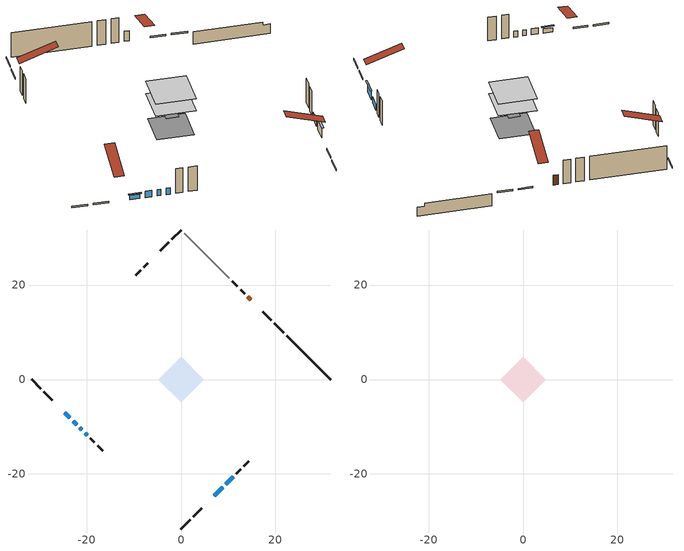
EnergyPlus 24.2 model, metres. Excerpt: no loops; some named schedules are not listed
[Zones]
conditioned space
 floor outside (Floor1 construction): -1.45,0 0,1.45 1.45,0 0,-1.45 z0.46
 floor adiabatic (AdiabaticFloorConstruction): -4.84,0 0,4.84 4.84,0 0,-4.84 z2.9
 floor foundation (Slab1 construction): -4.51,0 0,4.51 4.51,0 0,-4.51 z-1.98
 wall outside (RimJoist1 construction): 0,-31.65 1.96,-29.7 / -31.65,0 -29.7,-1.96 / 0,31.65 -1.96,29.7 / 21.73,9.92 19.77,11.88 z0.46:0.76
 wall outside (RimJoist2 construction): 2.61,-29.04 4.44,-27.22 / -29.04,-2.61 -27.22,-4.44 / -2.61,29.04 -4.44,27.22 / 19.12,12.54 17.29,14.36 z0.46:0.76
 wall outside (AdiabaticWallConstruction 1): 14.74,16.92 14.15,17.5 z0.46:2.49
 wall outside (AdiabaticWallConstruction): -24.66,-6.99 -23.51,-8.14 z0.46:1.32; 6.99,-24.66 8.79,-22.87 z0.46:2.24; -22.86,-8.8 -22.04,-9.61 / -21.39,-10.27 -20.98,-10.68 / 9.44,-22.21 11.07,-20.58 / -20.32,-11.33 -19.87,-11.79 z0.46:1.68
 wall outside (Wall1 construction): 11.73,-19.93 12.61,-19.05 / -19.21,-12.44 -18.33,-13.32 / -6.99,24.66 -7.87,23.78 / 13.5,18.16 12.62,19.04 z0.46:5.34
 wall outside (Wall2 construction): 13.26,-18.39 14.33,-17.33 / -17.67,-13.98 -16.61,-15.04 / -8.53,23.12 -9.59,22.06 / 11.96,19.69 10.9,20.76 z0.46:5.34
 wall foundation (FoundationWall1 construction): 22.39,9.27,-1.98 22.39,9.27,0.46 30.73,0.93,0.46 30.73,0.93,-0.14 31.65,0,-0.14 31.65,0,-1.98
 wall adiabatic (Wall3 construction): 10.24,21.41 0.66,31 z0.46:5.34
 window (WindowConstruction): -24.66,-6.99 -23.51,-8.14 z0.46:1.32
 window (WindowConstruction 1): 6.99,-24.66 8.79,-22.87 z0.46:2.24
 window (WindowConstruction 2): -22.86,-8.8 -22.04,-9.61 z0.46:1.68
 window (WindowConstruction 3): -21.39,-10.27 -20.98,-10.68 z0.46:1.68
 window (WindowConstruction 4): 9.45,-22.21 11.07,-20.58 z0.46:1.68
 window (WindowConstruction 5): -20.32,-11.33 -19.87,-11.79 z0.46:1.68
 door (Door): 14.74,16.92 14.15,17.5 z0.46:2.49
 ceiling adiabatic (AdiabaticFloorConstruction): 0,-4.84 4.84,0 0,4.84 -4.84,0 z2.9
attic - vented
 floor to conditioned space (Floor2 construction Reversed): -4.84,0 0,4.84 4.84,0 0,-4.84 z5.34
 roof outside (Roof1 construction): 6.34,-25.32,5.34 1.62,-20.61,7.56 0.38,-21.85,7.56 5.09,-26.56,5.34; -25.32,-6.34,5.34 -20.61,-1.62,7.56 -21.85,-0.38,7.56 -26.56,-5.09,5.34; -6.34,25.32,5.34 -1.62,20.61,7.56 -0.38,21.85,7.56 -5.09,26.56,5.34; 15.39,16.26,5.34 10.68,11.55,7.56 11.92,10.31,7.56 16.64,15.02,5.34
shading: -23.3,-8.35 -24.87,-6.78 -25.08,-6.99 -23.51,-8.56 z1.62; 9,-22.65 6.78,-24.87 6.99,-25.08 9.21,-22.87 z2.54
[Building]
Building 1: Terrain=Suburbs
[Site:Location]
Windsor AP_ON: Latitude {deg}=42.28; Longitude {deg}=-82.96; Time Zone {hr}=-5; Elevation {m}=190; Keep Site Location Information=Yes
[Site:GroundTemperature:Shallow]
6.34957, 4.46684, 4.31606, 5.20952, 8.79623, 12.3662, 15.4612, 17.4219, 17.5884, 15.9938, 12.9777, 9.51722
[Site:WaterMainsTemperature]
Calculation Method=Schedule; Temperature Schedule=mains temperature schedule
[Material] Roughness=Rough; Thermal Absorptance=0.9
Name | Thickness {m} | Conductivity {W/m-K} | Density {kg/m3} | Specific Heat {J/kg-K} | Solar Absorptance | Visible Absorptance
asphalt or fiberglass shingles | 0.00635 | 0.162714 | 1121.4 | 1465.45 | 0.4 | 0.4
ceiling stud and cavity | 0.1397 | 0.117536 | 65.682 | 1177.47 | 0.7 | 0.7
concrete 4.0 in. | 0.1016 | 1.803125 | 2242.8 | 837.4 | 0.7 | 0.7
concrete 8.0 in. | 0.2032 | 1.803125 | 2242.8 | 837.4 | 0.7 | 0.7
door material | 0.04445 | 0.327969 | 512.64 | 1214.23 | 0.7 | 0.7
floor covering | 0.0127 | 0.0433444 | 54.468 | 1339.84 | 0.6 | 0.6
floor rigid ins | 0.051816 | 0.029427 | 32.04 | 1214.23 | 0.7 | 0.7
floor rigid ins 1; wall rigid ins | 0.512978 | 0.029427 | 32.04 | 1214.23 | 0.7 | 0.7
floor stud and cavity | 0.1397 | 0.942286 | 92.3553 | 1139.71 | 0.7 | 0.7
floor stud and cavity 1 | 0.1397 | 1.75129 | 37.0049 | 1207.88 | 0.7 | 0.7
furniture material conditioned space 1 | 0.1524 | 0.115458 | 640.8 | 1214.23 | 0.6 | 0.6
gypsum board | 0.0127 | 0.160291 | 801 | 837.4 | 0.6 | 0.6
osb sheathing 0.5 in. | 0.0127 | 0.115458 | 512.64 | 1214.23 | 0.7 | 0.7
osb sheathing 0.5 in. 1 | 0.0127 | 0.115458 | 512.64 | 1214.23 | 0.4 | 0.4
osb sheathing 0.75 in. | 0.01905 | 0.115458 | 512.64 | 1214.23 | 0.7 | 0.7
osb sheathing 2.0 in. | 0.0508 | 0.115458 | 512.64 | 1214.23 | 0.7 | 0.7
rim joist stud and cavity | 0.0508 | 0.165372 | 50.32683 | 1063.81 | 0.6 | 0.6
rim joist stud and cavity 1 | 0.0508 | 0.747799 | 125.044 | 1163.47 | 0.6 | 0.6
wall stud and cavity | 0.1397 | 0.080875 | 139.0536 | 1170.24 | 0.7 | 0.7
wall stud and cavity 1 | 0.1397 | 0.0921469 | 139.0536 | 1170.24 | 0.7 | 0.7
wall stud and cavity 2 | 0.1397 | 0.0832036 | 139.0536 | 1170.24 | 0.7 | 0.7
wall stud and cavity 3 | 0.0889 | 0.380278 | 52.3479 | 1209.89 | 0.7 | 0.7
wall stud and cavity 4 | 0.0889 | 0.391764 | 83.0341 | 1211.67 | 0.7 | 0.7
wood siding | 0.0254 | 0.102417 | 544.68 | 1172.36 | 0.4 | 0.4
wood siding 1; wood siding 2; wood siding 3 | 0.0254 | 0.102417 | 544.68 | 1172.36 | 0.7 | 0.7
[WindowMaterial:SimpleGlazingSystem]
Name | U-Factor {W/m2-K} | Solar Heat Gain Coefficient
WindowMaterial | 2.78222 | 0.45
WindowMaterial 1 | 2.796415 | 0.52
WindowMaterial 2 | 2.770864 | 0.39
WindowMaterial 3 | 2.77768 | 0.53
WindowMaterial 4 | 2.75156 | 0.33
[Construction]
AdiabaticFloorConstruction: floor stud and cavity 1, floor rigid ins 1, osb sheathing 0.75 in., floor covering
AdiabaticWallConstruction: wood siding 2, wall rigid ins, wall stud and cavity 3, gypsum board
AdiabaticWallConstruction 1: wood siding 3, wall rigid ins, wall stud and cavity 3, gypsum board
Door: door material
Floor1 construction: floor stud and cavity, floor rigid ins, osb sheathing 0.75 in., floor covering
Floor2 construction Reversed: gypsum board, ceiling stud and cavity
FoundationWall1 construction: concrete 8.0 in.
furniture construction conditioned space 1: furniture material conditioned space 1
PartitionWallConstruction: gypsum board, wall stud and cavity 4, gypsum board
RimJoist1 construction: wood siding 1, rim joist stud and cavity
RimJoist2 construction: wood siding 1, osb sheathing 2.0 in., rim joist stud and cavity 1
Roof1 construction: asphalt or fiberglass shingles
Slab1 construction: concrete 4.0 in.
Wall1 construction: wood siding, osb sheathing 0.5 in., wall stud and cavity, gypsum board
Wall2 construction: wood siding, osb sheathing 0.5 in., wall stud and cavity 1, gypsum board
Wall3 construction: osb sheathing 0.5 in. 1, wall stud and cavity 2, gypsum board
WindowConstruction; WindowConstruction 2: WindowMaterial
WindowConstruction 1: WindowMaterial 1
WindowConstruction 3: WindowMaterial 2
WindowConstruction 4: WindowMaterial 3
WindowConstruction 5: WindowMaterial 4
[Zone] Multiplier=1; Part of Total Floor Area=Yes
Name | Volume {m3}
attic - vented | 16.8848
conditioned space | 332.5
[Space]
Name | Zone | Volume {m3}
attic - vented 1 | attic - vented | 16.8848
conditioned space 1 | conditioned space | 332.5
[ZoneInfiltration:EffectiveLeakageArea]
infil attic - vented 1: Zone or Space=attic - vented 1; Schedule=Always On Discrete; Effective Air Leakage Area {cm2}=2080.89; Stack Coefficient=0.000154482; Wind Coefficient=8.39768e-06
[ZoneMixing]
whole house fan mix: Zone or Space=attic - vented; Schedule=Always On Continuous; Design Flow Rate Calculation Method=Flow/Zone; Design Flow Rate {m3/s}=0; Source Zone or Space=conditioned space
[SurfaceProperty:ExposedFoundationPerimeter]
Slab1: Exposed Perimeter Calculation Method=TotalExposedPerimeter; Total Exposed Perimeter {m}=13.106
[InternalMass] Zone or ZoneList=conditioned space; Space or SpaceList=conditioned space 1
Name | Construction | Surface Area {m2}
furniture mass conditioned space 1 | furniture construction conditioned space 1 | 36.6438
partition wall mass | PartitionWallConstruction | 91.6096
[Lights]
interior lighting: Zone or ZoneList or Space or SpaceList=conditioned space 1; Schedule=interior lighting schedule; Design Level Calculation Method=LightingLevel; Lighting Level {W}=343.2; Return Air Fraction=0; Fraction Radiant=0.6; Fraction Visible=0.2; Fraction Replaceable=1
[People]
occupants: Zone or ZoneList or Space or SpaceList=conditioned space 1; Number of People Schedule=occupants schedule; Number of People Calculation Method=People; Number of People=3; Fraction Radiant=0.314171; Sensible Heat Fraction=0.56303; Activity Level Schedule=occupants activity schedule; Carbon Dioxide Generation Rate {m3/s-W}=0; Enable ASHRAE 55 Comfort Warnings=No; Mean Radiant Temperature Calculation Type=EnclosureAveraged
[ElectricEquipment] Zone or ZoneList or Space or SpaceList=conditioned space 1; Design Level Calculation Method=EquipmentLevel
Name | Schedule | Design Level {W} | Fraction Latent | Fraction Radiant | Fraction Lost
clothes dryer | clothes dryer schedule | 140.772 | 0.015 | 0.081 | 0.85
clothes washer | clothes washer schedule | 32.1985 | 0.03 | 0.162 | 0.7
cooking range | cooking range schedule | 208.969 | 0.08 | 0.432 | 0.2
dishwasher | dishwasher schedule | 66.8632 | 0.3 | 0.18 | 0.4
fridge | fridge schedule | 72.9452 | 0 | 0.6 | 0
mech vent bath fan 0 | mech vent bath fan 0 schedule | 25.1 | 0 | 0 | 1
mech vent house fan | mech vent house fan schedule | 0 | 0 | 0 | 1
mech vent house fan cfis | mech vent house fan cfis schedule | 0 | 0 | 0 | 0
misc plug loads | misc plug loads schedule | 494.7 | 0.045 | 0.513 | 0.1
whole house fan | Always On Discrete | 0 | 0 | 0 | 1
[OtherEquipment] Zone or ZoneList or Space or SpaceList=conditioned space 1; Design Level Calculation Method=EquipmentLevel
Name | Fuel Type | Schedule | Design Level {W} | Fraction Latent | Fraction Radiant | Fraction Lost
clothes dryer 1 | Electricity | clothes dryer schedule | 0 | 0.015 | 0.081 | 0.85
cooking range 1 | Electricity | cooking range schedule | 0 | 0.08 | 0.432 | 0.2
general water use latent | None | general water use schedule | 59.3978 | 1 | 0 | 0
general water use sensible | None | general water use schedule | -58.539 | 0 | 0.6 | 0
mech vent house fan latent load | None | Always On Discrete | 0 | 1 | 0 | 0
mech vent house fan sensible load | None | Always On Discrete | 0 | 0 | 0 | 0
water heater energy adjustment1 | NaturalGas | Always On Discrete | 0.01 | 0 | 0 | 1
[ZoneInfiltration:DesignFlowRate] Zone or ZoneList or Space or SpaceList=conditioned space 1; Schedule=Always On Discrete; Design Flow Rate Calculation Method=Flow/Zone; Design Flow Rate {m3/s}=0
infil flow; natural vent flow; whole house fan flow
[AvailabilityManager:Scheduled]
furnace airloop Availability Manager: Schedule=Always On Discrete
[Foundation:Kiva]
Foundation Kiva 1: Initial Indoor Air Temperature {C}=18; Wall Height Above Grade {m}=0.459974; Wall Depth Below Slab {m}=0.2032
[Foundation:Kiva:Settings]
Soil Conductivity {W/m-K}=0.849921; Soil Density {kg/m3}=1842.3; Soil Specific Heat {J/kg-K}=418.7; Ground Solar Absorptivity=0.9; Ground Thermal Absorptivity=0.9; Ground Surface Roughness {m}=0.03; Far-Field Width {m}=40; Deep-Ground Boundary Condition=ZeroFlux; Deep-Ground Depth {m}=40; Minimum Cell Dimension {m}=0.2; Maximum Cell Growth Coefficient=3; Simulation Timestep=Timestep
[Exterior:Lights]
exterior lighting: Schedule=exterior lighting schedule; Design Level {W}=75.6
[EnergyManagementSystem:GlobalVariable]
furnace_airloop_Fan_RTF
infil_program_Qfan
infil_program_Qinf
natural_vent_program_Qnv
natural_vent_program_Qwhf
[EnergyManagementSystem:Sensor]
Name | Output:Variable or Output:Meter Index Key | Output:Variable or Output:Meter
airflow_gain | infil flow | Infiltration Sensible Heat Gain Energy
airflow_gain_1 | natural vent flow | Infiltration Sensible Heat Gain Energy
airflow_gain_2 | whole house fan flow | Infiltration Sensible Heat Gain Energy
airflow_loss | infil flow | Infiltration Sensible Heat Loss Energy
airflow_loss_1 | natural vent flow | Infiltration Sensible Heat Loss Energy
airflow_loss_2 | whole house fan flow | Infiltration Sensible Heat Loss Energy
clg_load_cond |  | Cooling:EnergyTransfer:Zone:CONDITIONED SPACE
clg_sp_s; clg_sp_s_1 | cooling setpoint | Schedule Value
clothes_dryer_exhaust_0_sch_s | clothes dryer exhaust 0 schedule | Schedule Value
cool_season | cooling season schedule | Schedule Value
htg_load_cond |  | Heating:EnergyTransfer:Zone:CONDITIONED SPACE
htg_sp_s; htg_sp_s_1 | heating setpoint | Schedule Value
ig_ee_conv | clothes dryer | Electric Equipment Convective Heating Energy
ig_ee_conv_2 | cooking range | Electric Equipment Convective Heating Energy
ig_ee_conv_4 | fridge | Electric Equipment Convective Heating Energy
ig_ee_conv_5 | misc plug loads | Electric Equipment Convective Heating Energy
ig_ee_conv_6 | whole house fan | Electric Equipment Convective Heating Energy
ig_ee_rad | clothes dryer | Electric Equipment Radiant Heating Energy
ig_ee_rad_2 | cooking range | Electric Equipment Radiant Heating Energy
ig_ee_rad_4 | fridge | Electric Equipment Radiant Heating Energy
ig_ee_rad_5 | misc plug loads | Electric Equipment Radiant Heating Energy
ig_ee_rad_6 | whole house fan | Electric Equipment Radiant Heating Energy
ig_lgt_conv | interior lighting | Lights Convective Heating Energy
ig_lgt_rad | interior lighting | Lights Radiant Heating Energy
ig_lgt_vis | interior lighting | Lights Visible Radiation Heating Energy
ig_oe_conv | clothes dryer 1 | Other Equipment Convective Heating Energy
ig_oe_conv_1 | cooking range 1 | Other Equipment Convective Heating Energy
ig_oe_conv_2 | general water use latent | Other Equipment Convective Heating Energy
ig_oe_conv_3 | general water use sensible | Other Equipment Convective Heating Energy
ig_oe_conv_4 | water heater energy adjustment1 | Other Equipment Convective Heating Energy
ig_oe_rad | clothes dryer 1 | Other Equipment Radiant Heating Energy
ig_oe_rad_1 | cooking range 1 | Other Equipment Radiant Heating Energy
ig_oe_rad_2 | general water use latent | Other Equipment Radiant Heating Energy
ig_oe_rad_3 | general water use sensible | Other Equipment Radiant Heating Energy
ig_oe_rad_4 | water heater energy adjustment1 | Other Equipment Radiant Heating Energy
ig_ppl_conv | occupants | People Convective Heating Energy
ig_ppl_rad | occupants | People Radiant Heating Energy
im_conv | furniture mass conditioned space 1 | Surface Inside Face Convection Heat Gain Energy
im_conv_1 | partition wall mass | Surface Inside Face Convection Heat Gain Energy
im_ig | furniture mass conditioned space 1 | Surface Inside Face Internal Gains Radiation Heat Gain Energy
im_ig_1 | partition wall mass | Surface Inside Face Internal Gains Radiation Heat Gain Energy
im_lgt | furniture mass conditioned space 1 | Surface Inside Face Lights Radiation Heat Gain Energy
im_lgt_1 | partition wall mass | Surface Inside Face Lights Radiation Heat Gain Energy
im_sol | furniture mass conditioned space 1 | Surface Inside Face Solar Radiation Heat Gain Energy
im_sol_1 | partition wall mass | Surface Inside Face Solar Radiation Heat Gain Energy
im_surf | furniture mass conditioned space 1 | Surface Inside Face Net Surface Thermal Radiation Heat Gain Energy
im_surf_1 | partition wall mass | Surface Inside Face Net Surface Thermal Radiation Heat Gain Energy
mech_vent_bath_fan_0_sch_s | mech vent bath fan 0 schedule | Schedule Value
mv_conv | mech vent bath fan 0 | Electric Equipment Convective Heating Energy
mv_conv_1 | mech vent house fan | Electric Equipment Convective Heating Energy
mv_conv_2 | mech vent house fan cfis | Electric Equipment Convective Heating Energy
mv_conv_3 | mech vent house fan latent load | Other Equipment Convective Heating Energy
mv_conv_4 | mech vent house fan sensible load | Other Equipment Convective Heating Energy
mv_rad | mech vent bath fan 0 | Electric Equipment Radiant Heating Energy
mv_rad_1 | mech vent house fan | Electric Equipment Radiant Heating Energy
mv_rad_2 | mech vent house fan cfis | Electric Equipment Radiant Heating Energy
mv_rad_3 | mech vent house fan latent load | Other Equipment Radiant Heating Energy
mv_rad_4 | mech vent house fan sensible load | Other Equipment Radiant Heating Energy
natural_vent_s | natural vent schedule | Schedule Value
out_pb_s |  | Site Outdoor Air Barometric Pressure
out_wt_s |  | Site Outdoor Air Humidity Ratio
site_vw_s |  | Site Wind Speed
ss_back_out | Window1 | Surface Window Shortwave from Zone Back Out Window Heat Transfer Rate
ss_back_out_1 | Window2 | Surface Window Shortwave from Zone Back Out Window Heat Transfer Rate
ss_back_out_2 | Window3 | Surface Window Shortwave from Zone Back Out Window Heat Transfer Rate
ss_back_out_3 | Window4 | Surface Window Shortwave from Zone Back Out Window Heat Transfer Rate
ss_back_out_4 | Window5 | Surface Window Shortwave from Zone Back Out Window Heat Transfer Rate
ss_back_out_5 | Window7 | Surface Window Shortwave from Zone Back Out Window Heat Transfer Rate
ss_conv | Door1 | Surface Inside Face Convection Heat Gain Energy
ss_conv_1 | Window1 | Surface Inside Face Convection Heat Gain Energy
ss_conv_2 | Window2 | Surface Inside Face Convection Heat Gain Energy
ss_conv_3 | Window3 | Surface Inside Face Convection Heat Gain Energy
ss_conv_4 | Window4 | Surface Inside Face Convection Heat Gain Energy
ss_conv_5 | Window5 | Surface Inside Face Convection Heat Gain Energy
ss_conv_6 | Window7 | Surface Inside Face Convection Heat Gain Energy
ss_ig | Door1 | Surface Inside Face Internal Gains Radiation Heat Gain Energy
ss_ig_1 | Window1 | Surface Inside Face Internal Gains Radiation Heat Gain Energy
ss_ig_2 | Window2 | Surface Inside Face Internal Gains Radiation Heat Gain Energy
ss_ig_3 | Window3 | Surface Inside Face Internal Gains Radiation Heat Gain Energy
ss_ig_4 | Window4 | Surface Inside Face Internal Gains Radiation Heat Gain Energy
ss_ig_5 | Window5 | Surface Inside Face Internal Gains Radiation Heat Gain Energy
ss_ig_6 | Window7 | Surface Inside Face Internal Gains Radiation Heat Gain Energy
ss_lgt | Door1 | Surface Inside Face Lights Radiation Heat Gain Energy
ss_sol | Door1 | Surface Inside Face Solar Radiation Heat Gain Energy
ss_surf | Door1 | Surface Inside Face Net Surface Thermal Radiation Heat Gain Energy
ss_surf_1 | Window1 | Surface Inside Face Net Surface Thermal Radiation Heat Gain Energy
ss_surf_2 | Window2 | Surface Inside Face Net Surface Thermal Radiation Heat Gain Energy
ss_surf_3 | Window3 | Surface Inside Face Net Surface Thermal Radiation Heat Gain Energy
ss_surf_4 | Window4 | Surface Inside Face Net Surface Thermal Radiation Heat Gain Energy
ss_surf_5 | Window5 | Surface Inside Face Net Surface Thermal Radiation Heat Gain Energy
ss_surf_6 | Window7 | Surface Inside Face Net Surface Thermal Radiation Heat Gain Energy
ss_trans_in | Window1 | Surface Window Transmitted Solar Radiation Rate
ss_trans_in_1 | Window2 | Surface Window Transmitted Solar Radiation Rate
ss_trans_in_2 | Window3 | Surface Window Transmitted Solar Radiation Rate
ss_trans_in_3 | Window4 | Surface Window Transmitted Solar Radiation Rate
ss_trans_in_4 | Window5 | Surface Window Transmitted Solar Radiation Rate
ss_trans_in_5 | Window7 | Surface Window Transmitted Solar Radiation Rate
ss_trans_out | Window1 | Surface Inside Face Initial Transmitted Diffuse Transmitted Out Window Solar Radiation Rate
ss_trans_out_1 | Window2 | Surface Inside Face Initial Transmitted Diffuse Transmitted Out Window Solar Radiation Rate
ss_trans_out_2 | Window3 | Surface Inside Face Initial Transmitted Diffuse Transmitted Out Window Solar Radiation Rate
ss_trans_out_3 | Window4 | Surface Inside Face Initial Transmitted Diffuse Transmitted Out Window Solar Radiation Rate
ss_trans_out_4 | Window5 | Surface Inside Face Initial Transmitted Diffuse Transmitted Out Window Solar Radiation Rate
ss_trans_out_5 | Window7 | Surface Inside Face Initial Transmitted Diffuse Transmitted Out Window Solar Radiation Rate
s_conv | Floor1 | Surface Inside Face Convection Heat Gain Energy
s_conv_1 | Floor2 | Surface Inside Face Convection Heat Gain Energy
s_conv_10 | RimJoist2:225 | Surface Inside Face Convection Heat Gain Energy
s_conv_11 | RimJoist2:315 | Surface Inside Face Convection Heat Gain Energy
s_conv_12 | RimJoist2:45 | Surface Inside Face Convection Heat Gain Energy
s_conv_13 | Slab1 | Surface Inside Face Convection Heat Gain Energy
s_conv_14 | Wall1:135 | Surface Inside Face Convection Heat Gain Energy
s_conv_15 | Wall1:225 | Surface Inside Face Convection Heat Gain Energy
s_conv_16 | Wall1:315 | Surface Inside Face Convection Heat Gain Energy
s_conv_17 | Wall1:45 | Surface Inside Face Convection Heat Gain Energy
s_conv_18 | Wall2:135 | Surface Inside Face Convection Heat Gain Energy
s_conv_19 | Wall2:225 | Surface Inside Face Convection Heat Gain Energy
s_conv_2 | FoundationWall1 | Surface Inside Face Convection Heat Gain Energy
s_conv_20 | Wall2:315 | Surface Inside Face Convection Heat Gain Energy
s_conv_21 | Wall2:45 | Surface Inside Face Convection Heat Gain Energy
s_conv_22 | Wall3 | Surface Inside Face Convection Heat Gain Energy
s_conv_3 | inferred conditioned ceiling | Surface Inside Face Convection Heat Gain Energy
s_conv_4 | inferred conditioned floor | Surface Inside Face Convection Heat Gain Energy
s_conv_5 | RimJoist1:135 | Surface Inside Face Convection Heat Gain Energy
s_conv_6 | RimJoist1:225 | Surface Inside Face Convection Heat Gain Energy
s_conv_7 | RimJoist1:315 | Surface Inside Face Convection Heat Gain Energy
s_conv_8 | RimJoist1:45 | Surface Inside Face Convection Heat Gain Energy
s_conv_9 | RimJoist2:135 | Surface Inside Face Convection Heat Gain Energy
s_ig | Floor1 | Surface Inside Face Internal Gains Radiation Heat Gain Energy
s_ig_1 | Floor2 | Surface Inside Face Internal Gains Radiation Heat Gain Energy
s_ig_10 | RimJoist2:225 | Surface Inside Face Internal Gains Radiation Heat Gain Energy
s_ig_11 | RimJoist2:315 | Surface Inside Face Internal Gains Radiation Heat Gain Energy
s_ig_12 | RimJoist2:45 | Surface Inside Face Internal Gains Radiation Heat Gain Energy
s_ig_13 | Slab1 | Surface Inside Face Internal Gains Radiation Heat Gain Energy
s_ig_14 | Wall1:135 | Surface Inside Face Internal Gains Radiation Heat Gain Energy
s_ig_15 | Wall1:225 | Surface Inside Face Internal Gains Radiation Heat Gain Energy
s_ig_16 | Wall1:315 | Surface Inside Face Internal Gains Radiation Heat Gain Energy
s_ig_17 | Wall1:45 | Surface Inside Face Internal Gains Radiation Heat Gain Energy
s_ig_18 | Wall2:135 | Surface Inside Face Internal Gains Radiation Heat Gain Energy
s_ig_19 | Wall2:225 | Surface Inside Face Internal Gains Radiation Heat Gain Energy
s_ig_2 | FoundationWall1 | Surface Inside Face Internal Gains Radiation Heat Gain Energy
s_ig_20 | Wall2:315 | Surface Inside Face Internal Gains Radiation Heat Gain Energy
s_ig_21 | Wall2:45 | Surface Inside Face Internal Gains Radiation Heat Gain Energy
s_ig_22 | Wall3 | Surface Inside Face Internal Gains Radiation Heat Gain Energy
s_ig_3 | inferred conditioned ceiling | Surface Inside Face Internal Gains Radiation Heat Gain Energy
s_ig_4 | inferred conditioned floor | Surface Inside Face Internal Gains Radiation Heat Gain Energy
s_ig_5 | RimJoist1:135 | Surface Inside Face Internal Gains Radiation Heat Gain Energy
s_ig_6 | RimJoist1:225 | Surface Inside Face Internal Gains Radiation Heat Gain Energy
s_ig_7 | RimJoist1:315 | Surface Inside Face Internal Gains Radiation Heat Gain Energy
s_ig_8 | RimJoist1:45 | Surface Inside Face Internal Gains Radiation Heat Gain Energy
s_ig_9 | RimJoist2:135 | Surface Inside Face Internal Gains Radiation Heat Gain Energy
s_lgt | Floor1 | Surface Inside Face Lights Radiation Heat Gain Energy
s_lgt_1 | Floor2 | Surface Inside Face Lights Radiation Heat Gain Energy
s_lgt_10 | RimJoist2:225 | Surface Inside Face Lights Radiation Heat Gain Energy
s_lgt_11 | RimJoist2:315 | Surface Inside Face Lights Radiation Heat Gain Energy
s_lgt_12 | RimJoist2:45 | Surface Inside Face Lights Radiation Heat Gain Energy
s_lgt_13 | Slab1 | Surface Inside Face Lights Radiation Heat Gain Energy
s_lgt_14 | Wall1:135 | Surface Inside Face Lights Radiation Heat Gain Energy
s_lgt_15 | Wall1:225 | Surface Inside Face Lights Radiation Heat Gain Energy
s_lgt_16 | Wall1:315 | Surface Inside Face Lights Radiation Heat Gain Energy
s_lgt_17 | Wall1:45 | Surface Inside Face Lights Radiation Heat Gain Energy
s_lgt_18 | Wall2:135 | Surface Inside Face Lights Radiation Heat Gain Energy
s_lgt_19 | Wall2:225 | Surface Inside Face Lights Radiation Heat Gain Energy
s_lgt_2 | FoundationWall1 | Surface Inside Face Lights Radiation Heat Gain Energy
s_lgt_20 | Wall2:315 | Surface Inside Face Lights Radiation Heat Gain Energy
s_lgt_21 | Wall2:45 | Surface Inside Face Lights Radiation Heat Gain Energy
s_lgt_22 | Wall3 | Surface Inside Face Lights Radiation Heat Gain Energy
s_lgt_3 | inferred conditioned ceiling | Surface Inside Face Lights Radiation Heat Gain Energy
s_lgt_4 | inferred conditioned floor | Surface Inside Face Lights Radiation Heat Gain Energy
s_lgt_5 | RimJoist1:135 | Surface Inside Face Lights Radiation Heat Gain Energy
s_lgt_6 | RimJoist1:225 | Surface Inside Face Lights Radiation Heat Gain Energy
s_lgt_7 | RimJoist1:315 | Surface Inside Face Lights Radiation Heat Gain Energy
s_lgt_8 | RimJoist1:45 | Surface Inside Face Lights Radiation Heat Gain Energy
s_lgt_9 | RimJoist2:135 | Surface Inside Face Lights Radiation Heat Gain Energy
s_sol | Floor1 | Surface Inside Face Solar Radiation Heat Gain Energy
s_sol_1 | Floor2 | Surface Inside Face Solar Radiation Heat Gain Energy
s_sol_10 | RimJoist2:225 | Surface Inside Face Solar Radiation Heat Gain Energy
s_sol_11 | RimJoist2:315 | Surface Inside Face Solar Radiation Heat Gain Energy
s_sol_12 | RimJoist2:45 | Surface Inside Face Solar Radiation Heat Gain Energy
s_sol_13 | Slab1 | Surface Inside Face Solar Radiation Heat Gain Energy
s_sol_14 | Wall1:135 | Surface Inside Face Solar Radiation Heat Gain Energy
s_sol_15 | Wall1:225 | Surface Inside Face Solar Radiation Heat Gain Energy
s_sol_16 | Wall1:315 | Surface Inside Face Solar Radiation Heat Gain Energy
s_sol_17 | Wall1:45 | Surface Inside Face Solar Radiation Heat Gain Energy
s_sol_18 | Wall2:135 | Surface Inside Face Solar Radiation Heat Gain Energy
